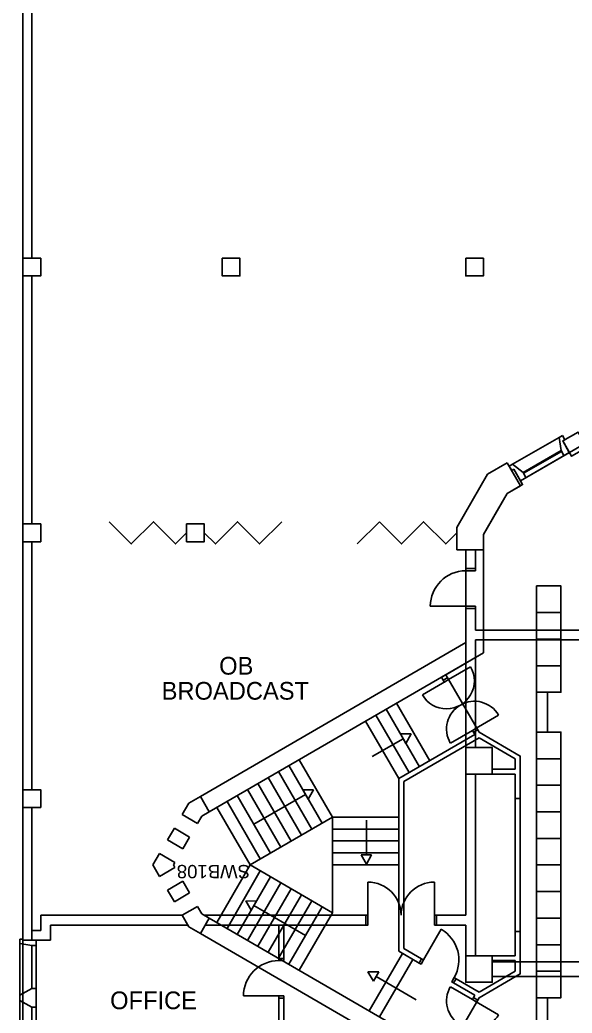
# Model space of a CAD drawing. Header units: millimetres. Extents: x -242071 to 82444, y -53139 to 112036.
# Drawn here: x -86814 to -74341, y 55990 to 78419 of the extents above; entities that cross this region are included whole.
import ezdxf

# ---------------------------------------------------------------- set-up
doc = ezdxf.new("R2010")
doc.units = ezdxf.units.MM
for name, color, linetype in [('Basement 1 - Doors Windows and Openings', 7, 'Continuous'), ('Basement 1 - General', 7, 'Continuous'), ('Basement 1 - Spaces and Zones', 7, 'Continuous'), ('Basement 1 - Stairs', 7, 'Continuous'), ('Basement 1 - Structural Members', 7, 'Continuous'), ('Basement 1 - Walls', 7, 'Continuous'), ('Basement 2 - Doors Windows and Openings', 7, 'Continuous'), ('Basement 2 - General', 7, 'Continuous'), ('Basement 2 - Spaces and Zones', 7, 'Continuous'), ('Basement 2 - Structural Members', 7, 'Continuous')]:
    doc.layers.add(name, color=color, linetype=linetype)
doc.styles.add('arial', font='arial.ttf')
doc.styles.add('Text_Style_3_46e705ff-8652-4b4b-9748-3b46a130a5c2', font='freehand')

msp = doc.modelspace()

# ---------------------------------------------------------------- linework, layer by layer
at = {"layer": 'Basement 1 - Doors Windows and Openings', "color": 1, "linetype": 'Continuous'}
for p, q in [((-75688.5, 68382.8, 2700), (-74634.8, 68991.2, 2700)), ((-74634.8, 68991.2, 2700), (-74561.9, 69033.3, 2700)), ((-74592.5, 68692.4, 2700), (-74634.8, 68991.2, 2700)), ((-74561.9, 69033.3, 2700), (-74506.9, 68938.1, 2700)), ((-74554.5, 68910.6, 2700), (-74506.9, 68938.1, 2700)), ((-74404.5, 68650.8, 2700), (-74554.5, 68910.6, 2700)), ((-75450.8, 68196.8, 2700), (-74592.5, 68692.4, 2700)), ((-74582.5, 68675.1, 2700), (-75440.8, 68179.5, 2700)), ((-74592.5, 68692.4, 2700), (-74527.5, 68579.8, 2700)), ((-74404.5, 68650.8, 2700), (-74481.7, 68606.2, 2700)), ((-75508.7, 68013.2, 2700), (-74481.7, 68606.2, 2700)), ((-75688.5, 68382.8, 2700), (-75761.3, 68340.7, 2700)), ((-75761.3, 68340.7, 2700), (-75706.3, 68245.5, 2700)), ((-75658.7, 68273, 2700), (-75706.3, 68245.5, 2700)), ((-75450.8, 68196.8, 2700), (-75688.5, 68382.8, 2700)), ((-75508.7, 68013.2, 2700), (-75658.7, 68273, 2700)), ((-75450.8, 68196.8, 2700), (-75385.7, 68084.2, 2700))]:
    msp.add_line(p, q, dxfattribs=at)
at = {"layer": 'Basement 1 - Doors Windows and Openings', "color": 1, "linetype": 'Continuous', "lineweight": -3}
for p, q in [((-77131.6, 63520.3, 2700), (-76634.2, 63808.7, 2700)), ((-77179.1, 63492.7, 2700), (-77724.2, 63176.7, 2700)), ((-76002.1, 62718.7, 2700), (-76547.1, 62402.7, 2700)), ((-76594.7, 62375.1, 2700), (-77092.1, 62086.6, 2700)), ((-77699.1, 57192.3, 2700), (-77299.1, 57885.2, 2700)), ((-76594.7, 56297.5, 2700), (-77092.1, 56585.9, 2700)), ((-76002.1, 55953.9, 2700), (-76547.1, 56269.9, 2700))]:
    msp.add_line(p, q, dxfattribs=at)
at = {"layer": 'Basement 1 - Doors Windows and Openings', "color": 1, "linetype": 'Continuous', "lineweight": -3, "elevation": 2700}
for points in [[(-77156.7, 63563.5), (-77131.6, 63520.3), (-77226.7, 63465.1), (-77251.8, 63508.3), (-77156.7, 63563.5)], [(-76474.5, 62387), (-76569.6, 62331.8), (-76594.7, 62375.1), (-76499.6, 62430.2), (-76474.5, 62387)], [(-77742.5, 57217.3), (-77699.1, 57192.3), (-77754.2, 57097.1), (-77797.5, 57122.1), (-77742.5, 57217.3)], [(-77006.3, 56792.3), (-76963, 56767.3), (-77018, 56672.1), (-77061.3, 56697.1), (-77006.3, 56792.3)], [(-76474.5, 56285.6), (-76569.6, 56340.7), (-76594.7, 56297.5), (-76499.6, 56242.3), (-76474.5, 56285.6)]]:
    msp.add_lwpolyline(points, dxfattribs=at)
at = {"layer": 'Basement 1 - Doors Windows and Openings', "color": 1, "linetype": 'Continuous', "lineweight": -3}
for centre, radius, start, end in [((-77179.1, 63492.7, 2700), 630, 210.1073, 30.10799), ((-76547.1, 62402.7, 2700), 630, 30.10673, 210.10626), ((-77699.1, 57192.3, 2700), 800, 329.99986, 59.99998), ((-76547.1, 56269.9, 2700), 630, 149.89354, 329.89345)]:
    msp.add_arc(centre, radius, start, end, dxfattribs=at)
at = {"layer": 'Basement 1 - Spaces and Zones', "color": 10, "linetype": 'Continuous', "elevation": 2700}
msp.add_lwpolyline([(-60769, 55036.3), (-60769, 56936.3), (-61169, 56936.3), (-61169, 61736.3), (-60769, 61736.3), (-60769, 63636.3), (-61428.9, 63636.3), (-66794.4, 72929.6), (-67101.8, 72752.1), (-67151.8, 72838.7), (-75508.7, 68013.2), (-75458.7, 67926.6), (-75809.4, 67724), (-76344.4, 66797.3), (-76344.4, 64127), (-77196.8, 63632.7), (-76444.4, 62335.1), (-75514.4, 61795.8), (-75514.4, 56876.8), (-76444.4, 56337.5), (-77196.8, 55039.9)], dxfattribs=at)
at = {"layer": 'Basement 1 - Stairs', "color": 7, "linetype": 'Continuous'}
for p, q in [((-77788.9, 61555.4, 2700), (-78541.3, 62853.1, 2700)), ((-77556.2, 61690.4, 2700), (-78308.6, 62988, 2700)), ((-78254.4, 61285.6, 2700), (-79006.8, 62583.2, 2700)), ((-78021.7, 61420.5, 2700), (-78774.1, 62718.1, 2700)), ((-78156.2, 62187.1, 2700), (-78854.4, 61782.2, 2700)), ((-78215.6, 62293.6, 2700), (-77977.9, 62293.6, 2700)), ((-78215.6, 62293.6, 2700), (-78096.7, 62080.5, 2700)), ((-77977.9, 62293.6, 2700), (-78096.7, 62080.5, 2700)), ((-79754.4, 60415.8, 2700), (-80506.8, 61713.5, 2700)), ((-79987.1, 60280.9, 2700), (-80739.5, 61578.5, 2700)), ((-80452.5, 60011, 2700), (-81205, 61308.6, 2700)), ((-80219.8, 60145.9, 2700), (-80972.2, 61443.6, 2700)), ((-80918, 59741.1, 2700), (-81670.4, 61038.8, 2700)), ((-80685.3, 59876.1, 2700), (-81437.7, 61173.7, 2700)), ((-80422.8, 61036.2, 2700), (-80303.9, 60823.1, 2700)), ((-80422.8, 61036.2, 2700), (-80185, 61036.2, 2700)), ((-80185, 61036.2, 2700), (-80303.9, 60823.1, 2700)), ((-81150.7, 59606.2, 2700), (-81903.1, 60903.8, 2700)), ((-81526.9, 60255, 2700), (-80363.3, 60929.7, 2700)), ((-81616.2, 59336.3, 2700), (-82368.6, 60633.9, 2700)), ((-81383.4, 59471.2, 2700), (-82135.9, 60768.9, 2700)), ((-79754.4, 60415.8, 2700), (-81616.2, 59336.3, 2700)), ((-79754.4, 60415.8, 2700), (-79754.4, 58256.8, 2700)), ((-78254.4, 60415.8, 2700), (-79754.4, 60415.8, 2700)), ((-78988.3, 59568.1, 2700), (-78988.3, 60348.8, 2700)), ((-78254.4, 60146.8, 2700), (-79754.4, 60146.8, 2700)), ((-78254.4, 59877.8, 2700), (-79754.4, 59877.8, 2700)), ((-78254.4, 59608.8, 2700), (-79754.4, 59608.8, 2700)), ((-78869.4, 59568.1, 2700), (-79107.2, 59568.1, 2700)), ((-79107.2, 59568.1, 2700), (-78988.3, 59355, 2700)), ((-78869.4, 59568.1, 2700), (-78988.3, 59355, 2700)), ((-81616.2, 59336.3, 2700), (-82368.6, 58038.7, 2700)), ((-79754.4, 58256.8, 2700), (-81616.2, 59336.3, 2700)), ((-78254.4, 59339.8, 2700), (-79754.4, 59339.8, 2700)), ((-81383.4, 59201.4, 2700), (-82135.9, 57903.7, 2700)), ((-81150.7, 59066.4, 2700), (-81903.1, 57768.8, 2700)), ((-80918, 58931.5, 2700), (-81670.4, 57633.8, 2700)), ((-80685.3, 58796.5, 2700), (-81437.7, 57498.9, 2700)), ((-80452.5, 58661.6, 2700), (-81205, 57364, 2700)), ((-81586.6, 58314.7, 2700), (-81711.3, 58524.5, 2700)), ((-81467.3, 58520.4, 2700), (-81711.3, 58524.5, 2700)), ((-81586.6, 58314.7, 2700), (-81467.3, 58520.4, 2700)), ((-80363.3, 57742.9, 2700), (-81526.9, 58417.6, 2700)), ((-80219.8, 58526.7, 2700), (-80972.2, 57229, 2700)), ((-79987.1, 58391.7, 2700), (-80739.5, 57094.1, 2700)), ((-79754.4, 58256.8, 2700), (-80506.8, 56959.1, 2700)), ((-78171.7, 57339.1, 2700), (-78924.2, 56041.5, 2700)), ((-77939, 57204.2, 2700), (-78691.4, 55906.5, 2700)), ((-78709.4, 56921.3, 2700), (-78953.4, 56925.4, 2700)), ((-78828.7, 56715.6, 2700), (-78953.4, 56925.4, 2700)), ((-78828.7, 56715.6, 2700), (-78709.4, 56921.3, 2700)), ((-77861.4, 56292.2, 2700), (-78769.1, 56818.5, 2700))]:
    msp.add_line(p, q, dxfattribs=at)
at = {"layer": 'Basement 1 - Stairs', "color": 7, "linetype": 'Continuous', "elevation": 2700}
for points in [[(-75144.4, 65636.3), (-75144.4, 65036.3), (-74594.4, 65036.3), (-74594.4, 65636.3), (-75144.4, 65636.3)], [(-75144.4, 65036.3), (-75144.4, 64436.3), (-74594.4, 64436.3), (-74594.4, 65036.3), (-75144.4, 65036.3)], [(-75144.4, 64436.3), (-75144.4, 63836.3), (-74594.4, 63836.3), (-74594.4, 64436.3), (-75144.4, 64436.3)], [(-75144.4, 63836.3), (-75144.4, 63236.3), (-74594.4, 63236.3), (-74594.4, 63836.3), (-75144.4, 63836.3)], [(-75144.4, 63236.3), (-74894.4, 63236.3), (-74894.4, 62336.3), (-75144.4, 62336.3), (-75144.4, 63236.3)], [(-75144.4, 62336.3), (-74594.4, 62336.3), (-74594.4, 61736.3), (-75144.4, 61736.3), (-75144.4, 62336.3)], [(-75144.4, 61736.3), (-74594.4, 61736.3), (-74594.4, 61136.3), (-75144.4, 61136.3), (-75144.4, 61736.3)], [(-75144.4, 61136.3), (-74594.4, 61136.3), (-74594.4, 60536.3), (-75144.4, 60536.3), (-75144.4, 61136.3)], [(-75144.4, 60536.3), (-74594.4, 60536.3), (-74594.4, 59936.3), (-75144.4, 59936.3), (-75144.4, 60536.3)], [(-75144.4, 59936.3), (-74594.4, 59936.3), (-74594.4, 59336.3), (-75144.4, 59336.3), (-75144.4, 59936.3)], [(-75144.4, 59336.3), (-74594.4, 59336.3), (-74594.4, 58736.3), (-75144.4, 58736.3), (-75144.4, 59336.3)], [(-75144.4, 58736.3), (-74594.4, 58736.3), (-74594.4, 58136.3), (-75144.4, 58136.3), (-75144.4, 58736.3)], [(-75144.4, 58136.3), (-74594.4, 58136.3), (-74594.4, 57536.3), (-75144.4, 57536.3), (-75144.4, 58136.3)], [(-75144.4, 57536.3), (-74594.4, 57536.3), (-74594.4, 56936.3), (-75144.4, 56936.3), (-75144.4, 57536.3)], [(-75144.4, 56936.3), (-74594.4, 56936.3), (-74594.4, 56336.3), (-75144.4, 56336.3), (-75144.4, 56936.3)], [(-75144.4, 55436.3), (-74894.4, 55436.3), (-74894.4, 56336.3), (-75144.4, 56336.3), (-75144.4, 55436.3)]]:
    msp.add_lwpolyline(points, dxfattribs=at)
at = {"layer": 'Basement 1 - Structural Members', "color": 4, "linetype": 'Continuous'}
for p, q in [((-76249.3, 68162.8, 2700), (-75807.7, 68417.7, 2700)), ((-75807.7, 68417.7, 2700), (-75507.7, 67898.1, 2700)), ((-75658.7, 68273, 2700), (-75707.7, 68244.6, 2700)), ((-75458.7, 67926.6, 2700), (-75658.7, 68273, 2700)), ((-76249.4, 68162.8, 2700), (-76596.9, 67560.9, 2700)), ((-75507.7, 67898.1, 2700), (-75809.3, 67724, 2700)), ((-75507.7, 67898.1, 2700), (-75458.7, 67926.6, 2700)), ((-76596.9, 67560.9, 2700), (-76944.4, 66959, 2700)), ((-75809.4, 67724, 2700), (-76076.8, 67260.7, 2700)), ((-76076.8, 67260.7, 2700), (-76344.4, 66797.3, 2700)), ((-76944.4, 66959, 2700), (-76944.4, 66449, 2700)), ((-76344.4, 66449, 2700), (-76344.4, 66797.3, 2700)), ((-76944.4, 66449, 2700), (-76344.4, 66449, 2700)), ((-76744.4, 66449, 2700), (-76744.4, 64357.4, 2700)), ((-76344.4, 66449, 2700), (-76344.4, 64127, 2700)), ((-82736.1, 60883.2, 2700), (-76744.4, 64357.4, 2700)), ((-82535.4, 60537.2, 2700), (-76344.4, 64127, 2700)), ((-82995.6, 60732.7, 2700), (-82736.1, 60883.2, 2700)), ((-82535.4, 60537.2, 2700), (-82736.1, 60883.2, 2700)), ((-82995.6, 60732.7, 2700), (-83146.6, 60473.5, 2700)), ((-82801, 60272.2, 2700), (-83146.6, 60473.5, 2700)), ((-82703.3, 60439.8, 2700), (-82801, 60272.2, 2700)), ((-82703.3, 60439.8, 2700), (-82535.4, 60537.2, 2700)), ((-83325.3, 60166.8, 2700), (-83478.8, 59903.2, 2700)), ((-82979.7, 59965.4, 2700), (-83325.3, 60166.8, 2700)), ((-83478.8, 59903.2, 2700), (-83133.2, 59701.9, 2700)), ((-82979.7, 59965.4, 2700), (-83133.2, 59701.9, 2700)), ((-83657.5, 59596.5, 2700), (-83809.1, 59336.3, 2700)), ((-83311.9, 59395.1, 2700), (-83657.5, 59596.5, 2700)), ((-83657.5, 59076.1, 2700), (-83809.1, 59336.3, 2700)), ((-83311.9, 59277.4, 2700), (-83657.5, 59076.1, 2700)), ((-83311.9, 59395.1, 2700), (-83346.2, 59336.3, 2700)), ((-83311.9, 59277.4, 2700), (-83346.2, 59336.3, 2700)), ((-83478.8, 58769.3, 2700), (-83133.2, 58970.7, 2700)), ((-83325.3, 58505.8, 2700), (-83478.8, 58769.3, 2700)), ((-82979.7, 58707.2, 2700), (-83133.2, 58970.7, 2700)), ((-82979.7, 58707.2, 2700), (-83325.3, 58505.8, 2700)), ((-82801, 58400.4, 2700), (-83146.6, 58199.1, 2700)), ((-82703.3, 58232.7, 2700), (-82801, 58400.4, 2700)), ((-82995.6, 57939.8, 2700), (-83146.6, 58199.1, 2700)), ((-82535.4, 58135.4, 2700), (-82736.1, 57789.4, 2700)), ((-82703.3, 58232.7, 2700), (-82535.4, 58135.4, 2700)), ((-82535.4, 58135.4, 2700), (-76344.4, 54545.6, 2700)), ((-82995.6, 57939.8, 2700), (-82736.1, 57789.4, 2700)), ((-82736.1, 57789.4, 2700), (-76744.4, 54315.2, 2700))]:
    msp.add_line(p, q, dxfattribs=at)
at = {"layer": 'Basement 1 - Structural Members', "color": 4, "linetype": 'Continuous', "elevation": 2700}
for points in [[(-74008.1, 68764.1), (-74208.1, 69110.5), (-74554.5, 68910.5), (-74354.5, 68564.1), (-74008.1, 68764.1)], [(-76744.4, 61386.3), (-76144.4, 61386.3), (-76144.4, 61986.3), (-76744.4, 61986.3), (-76744.4, 61386.3)], [(-76744.4, 57286.3), (-76144.4, 57286.3), (-76144.4, 56686.3), (-76744.4, 56686.3), (-76744.4, 57286.3)]]:
    msp.add_lwpolyline(points, dxfattribs=at)
at = {"layer": 'Basement 1 - Walls', "color": 3, "linetype": 'Continuous'}
for p, q in [((-77196.8, 63632.7), (-77292, 63577.5)), ((-77251.8, 63508.3), (-77292, 63577.5)), ((-77251.8, 63508.3), (-77156.7, 63563.5)), ((-77156.7, 63563.5), (-77196.8, 63632.7)), ((-76569.6, 62331.8), (-76474.5, 62387)), ((-76444.4, 62335.1), (-76474.5, 62387)), ((-78254.4, 61285.6), (-76539.5, 62279.9)), ((-78144.4, 61222.2), (-76444.4, 62207.9)), ((-76539.5, 62279.9), (-76569.6, 62331.8)), ((-75514.4, 61795.8), (-76444.4, 62335.1)), ((-75624.4, 61732.4), (-76444.4, 62207.9)), ((-75624.4, 61732.4), (-75624.4, 61496.3)), ((-75514.4, 61795.8), (-75514.4, 60836.3)), ((-76144.4, 61496.3), (-75624.4, 61496.3)), ((-76144.4, 61386.3), (-76144.4, 61496.3)), ((-78254.4, 61285.6), (-78254.4, 57387)), ((-76144.4, 61386.3), (-75624.4, 61386.3)), ((-75624.4, 61386.3), (-75624.4, 60836.3)), ((-78144.4, 61222.2), (-78144.4, 57450.4)), ((-75514.4, 60836.3), (-75624.4, 60836.3)), ((-75624.4, 60836.3), (-75624.4, 57836.3)), ((-75514.4, 60836.3), (-75514.4, 57836.3)), ((-75624.4, 57836.3), (-75624.4, 57286.3)), ((-75624.4, 57836.3), (-75514.4, 57836.3)), ((-75514.4, 57836.3), (-75514.4, 56876.8)), ((-78144.4, 57450.4), (-77742.3, 57217.2)), ((-78254.4, 57387), (-77797.5, 57122.1)), ((-77742.3, 57217.2), (-77797.5, 57122.1)), ((-76144.4, 57286.3), (-75624.4, 57286.3)), ((-76144.4, 57176.3), (-76144.4, 57286.3)), ((-76144.4, 57176.3), (-75624.4, 57176.3)), ((-75624.4, 56940.1), (-75624.4, 57176.3)), ((-75624.4, 57176.3), (-75624.4, 56940.1)), ((-76962.8, 56767.2), (-77018, 56672.1)), ((-76962.8, 56767.2), (-76444.4, 56464.7)), ((-75624.4, 56940.1), (-76444.4, 56464.7)), ((-75514.4, 56876.8), (-76444.4, 56337.5)), ((-77018, 56672.1), (-76539.5, 56392.7)), ((-76539.5, 56392.7), (-76569.6, 56340.8)), ((-76569.6, 56340.8), (-76474.5, 56285.6)), ((-76444.4, 56337.5), (-76474.5, 56285.6))]:
    msp.add_line(p, q, dxfattribs=at)
at = {"layer": 'Basement 2 - Doors Windows and Openings', "color": 2, "linetype": 'Continuous'}
for p, q in [((-78694.4, 67086.3), (-79194.4, 66586.3)), ((-76744.4, 65178.2), (-77544.4, 65178.2)), ((-78953.4, 58949.1), (-78953.4, 58199.1)), ((-77453.4, 58199.1), (-77453.4, 58949.1)), ((-80964.4, 56377.7), (-81764.4, 56377.7))]:
    msp.add_line(p, q, dxfattribs=at)
at = {"layer": 'Basement 2 - Doors Windows and Openings', "color": 1, "linetype": 'Continuous'}
for p, q in [((-86544.4, 57518.1), (-86544.4, 56549.8)), ((-86544.4, 56122.8), (-86544.4, 55154.5))]:
    msp.add_line(p, q, dxfattribs=at)
at = {"layer": 'Basement 2 - Doors Windows and Openings', "color": 2, "linetype": 'Continuous'}
for points in [[(-83049.5, 66836.3), (-83299.5, 66586.3), (-83799.5, 67086.3), (-84299.5, 66586.3), (-84799.5, 67086.3)], [(-82649.5, 66836.3), (-82399.5, 66586.3), (-81899.5, 67086.3), (-81399.5, 66586.3), (-80899.5, 67086.3)], [(-76944.4, 66836.3), (-77194.4, 66586.3), (-77694.4, 67086.3), (-78194.4, 66586.3), (-78694.4, 67086.3)], [(-76744.4, 65978.2), (-76744.4, 66028.2), (-76524.4, 66028.2), (-76524.4, 65978.2), (-76744.4, 65978.2)], [(-76744.4, 65128.2), (-76744.4, 65178.2), (-76524.4, 65178.2), (-76524.4, 65128.2), (-76744.4, 65128.2)], [(-79003.4, 57979.1), (-79003.4, 58199.1), (-78953.4, 58199.1), (-78953.4, 57979.1), (-79003.4, 57979.1)], [(-77453.4, 57979.1), (-77453.4, 58199.1), (-77403.4, 58199.1), (-77403.4, 57979.1), (-77453.4, 57979.1)], [(-80964.4, 57177.7), (-80964.4, 57227.7), (-80854.4, 57227.7), (-80854.4, 57177.7), (-80964.4, 57177.7)], [(-80964.4, 56327.7), (-80964.4, 56377.7), (-80854.4, 56377.7), (-80854.4, 56327.7), (-80964.4, 56327.7)]]:
    msp.add_lwpolyline(points, dxfattribs=at)
for centre, radius, start, end in [((-76744.4, 65178.2), 800, 90, 180), ((-78953.4, 58199.1), 750, 0, 90), ((-77453.4, 58199.1), 750, 90, 180), ((-80964.4, 56377.7), 800, 90, 180)]:
    msp.add_arc(centre, radius, start, end, dxfattribs=at)
at = {"layer": 'Basement 2 - Spaces and Zones', "color": 1, "linetype": 'Continuous'}
for points in [[(45655.6, 112036.3), (21255.6, 112036.3), (21255.6, 110536.3), (-26344.4, 110536.3), (-26344.4, 112036.3), (-50744.4, 112036.3), (-52244.4, 110536.3), (-52244.4, 79038.5), (-86744.4, 79036.3), (-86744.4, 40636.3), (-52244.4, 40636.3), (-52244.4, 36486.3), (-49294.4, 36386.3), (-49294.4, 31736.3), (-36794.4, 31736.3), (-36794.4, 33386.3), (-24944.4, 33386.3), (-24944.4, 36486.3), (47005.6, 36486.3)], [(-52219.1, 95169.9), (-52192.6, 79038.5), (-86744.4, 79036.3), (-86744.4, 40636.3), (-52244.4, 40636.3), (-52244.4, 36486.3), (-49294.4, 36386.3), (-49294.4, 31736.3), (-36794.4, 31736.3), (-36794.4, 33386.3), (-24944.4, 33386.3), (-24944.4, 36486.3), (6143.3, 36486.3)]]:
    msp.add_lwpolyline(points, dxfattribs=at)
at = {"layer": 'Basement 2 - Structural Members', "color": 4, "linetype": 'Continuous'}
for p, q in [((-86744.4, 73036.3), (-86744.4, 78636.3)), ((-86544.4, 73036.3), (-86544.4, 78636.3)), ((-86744.4, 67036.3), (-86744.4, 72636.3)), ((-86544.4, 67036.3), (-86544.4, 72636.3)), ((-76249.3, 68162.8), (-75807.7, 68417.7)), ((-75807.7, 68417.7), (-75507.7, 67898.1)), ((-76249.4, 68162.8), (-76596.9, 67560.9)), ((-75507.7, 67898.1), (-75809.3, 67724)), ((-76596.9, 67560.9), (-76944.4, 66959)), ((-75809.4, 67724), (-76076.9, 67260.7)), ((-76076.9, 67260.7), (-76344.4, 66797.3)), ((-76944.4, 66959), (-76944.4, 66449)), ((-86744.4, 61036.3), (-86744.4, 66636.3)), ((-86544.4, 61036.3), (-86544.4, 66636.3)), ((-76344.4, 66449), (-76344.4, 66797.3)), ((-76944.4, 66449), (-76344.4, 66449)), ((-76744.4, 66028.2), (-76744.4, 66449)), ((-76524.4, 66449), (-76744.4, 66449)), ((-76524.4, 66028.2), (-76524.4, 66449)), ((-76744.4, 66028.2), (-76524.4, 66028.2)), ((-76744.4, 61986.3), (-76744.4, 65128.2)), ((-76744.4, 65128.2), (-76524.4, 65128.2)), ((-76524.4, 64636.3), (-76524.4, 65128.2)), ((-62206.5, 64636.3), (-76524.4, 64636.3)), ((-76524.4, 61986.3), (-76524.4, 64416.3)), ((-62079.4, 64416.3), (-76524.4, 64416.3)), ((-76524.4, 61986.3), (-76744.4, 61986.3)), ((-76524.4, 61386.3), (-76744.4, 61386.3)), ((-76744.4, 58199.1), (-76744.4, 61386.3)), ((-76524.4, 57286.3), (-76524.4, 61386.3)), ((-82995.6, 60732.7), (-82736.1, 60883.2)), ((-82535.4, 60537.2), (-82736.1, 60883.2)), ((-86744.4, 57636.3), (-86744.4, 60636.3)), ((-86544.2, 57636.3), (-86544.2, 60636.3)), ((-82995.6, 60732.7), (-83146.6, 60473.5)), ((-82801, 60272.2), (-83146.6, 60473.5)), ((-82703.3, 60439.8), (-82801, 60272.2)), ((-82703.3, 60439.8), (-82535.4, 60537.2)), ((-82801, 58400.4), (-83146.6, 58199.1)), ((-82703.3, 58232.7), (-82801, 58400.4)), ((-86344.4, 58199.1), (-86344.4, 57856.3)), ((-83146.6, 58199.1), (-86344.4, 58199.1)), ((-83146.6, 58199.1), (-83018.4, 57979.1)), ((-82995.6, 57939.8), (-83146.6, 58199.1)), ((-82535.4, 58135.4), (-82736.1, 57789.4)), ((-82703.3, 58232.7), (-82535.4, 58135.4)), ((-82535.4, 58135.4), (-82645.2, 58199.1)), ((-82645.2, 58199.1), (-79003.4, 58199.1)), ((-82626.1, 57979.1), (-82535.4, 58135.4)), ((-79003.4, 58199.1), (-79003.4, 57979.1)), ((-77403.4, 58199.1), (-76744.4, 58199.1)), ((-77403.4, 58199.1), (-77403.4, 57979.1)), ((-86124.4, 57979.1), (-86124.4, 57636.3)), ((-83018.4, 57979.1), (-86124.4, 57979.1)), ((-82995.6, 57939.8), (-82736.1, 57789.4)), ((-82626.1, 57979.1), (-79003.4, 57979.1)), ((-80964.4, 57227.7), (-80964.4, 57979.1)), ((-80854.4, 57227.7), (-80854.4, 57979.1)), ((-77403.4, 57979.1), (-76744.4, 57979.1)), ((-76744.4, 57286.3), (-76744.4, 57979.1)), ((-86744.4, 57659.6), (-86814.3, 57659.6)), ((-86814.3, 57659.6), (-86814.3, 57560.3)), ((-86544.2, 57856.3), (-86344.4, 57856.3)), ((-86544.2, 57856.3), (-86544.2, 57636.3)), ((-86814.3, 57560.3), (-86812.2, 56395.1)), ((-86544.4, 57518.1), (-86814.3, 57560.3)), ((-86544.2, 57636.3), (-86744.4, 57636.3)), ((-86544.4, 57518.1), (-86444.2, 57518.1)), ((-86544.2, 57636.3), (-86124.4, 57636.3)), ((-86444.2, 57636.3), (-86444.2, 57518.1)), ((-86444.2, 57518.1), (-86443.6, 56549.8)), ((-80964.4, 57227.7), (-80854.4, 57227.7)), ((-76524.4, 57286.3), (-76744.4, 57286.3)), ((-76144.4, 57151.3), (-59544.4, 57151.3)), ((-76144.4, 56821.3), (-59544.4, 56821.3)), ((-86812.2, 56395.1), (-86544.4, 56549.8)), ((-86544.4, 56549.8), (-86443.6, 56549.8)), ((-86443.6, 56549.8), (-86443.6, 56303.4)), ((-86812.2, 56336.3), (-86812.2, 56395.1)), ((-86812.2, 56336.3), (-86812.2, 56277.5)), ((-86443.6, 56122.8), (-86443.6, 56369.2)), ((-80964.4, 56327.7), (-80854.4, 56327.7)), ((-80964.4, 54746.3), (-80964.4, 56327.7)), ((-80854.4, 55706.3), (-80854.4, 56327.7)), ((-86812.2, 56277.5), (-86814.3, 55112.3)), ((-86812.2, 56277.5), (-86544.4, 56122.8)), ((-86544.4, 56122.8), (-86443.6, 56122.8)), ((-86443.6, 56122.8), (-86444.2, 55154.5))]:
    msp.add_line(p, q, dxfattribs=at)
at = {"layer": 'Basement 2 - Structural Members', "color": 4, "linetype": 'Continuous', "lineweight": -3}
msp.add_line((-86744.4, 78636.3), (-86744.4, 73036.3), dxfattribs=at)
at = {"layer": 'Basement 2 - Structural Members', "color": 4, "linetype": 'Continuous'}
for points in [[(-86744.4, 73036.3), (-86344.4, 73036.3), (-86344.4, 72636.3), (-86744.4, 72636.3), (-86744.4, 73036.3)], [(-82244.4, 73036.3), (-81844.4, 73036.3), (-81844.4, 72636.3), (-82244.4, 72636.3), (-82244.4, 73036.3)], [(-76744.4, 73036.3), (-76344.4, 73036.3), (-76344.4, 72636.3), (-76744.4, 72636.3), (-76744.4, 73036.3)], [(-86744.4, 67036.3), (-86344.4, 67036.3), (-86344.4, 66636.3), (-86744.4, 66636.3), (-86744.4, 67036.3)], [(-83049.5, 67036.3), (-82649.5, 67036.3), (-82649.5, 66636.3), (-83049.5, 66636.3), (-83049.5, 67036.3)], [(-76744.4, 61386.3), (-76144.4, 61386.3), (-76144.4, 61986.3), (-76744.4, 61986.3), (-76744.4, 61386.3)], [(-86744.4, 61036.3), (-86344.4, 61036.3), (-86344.4, 60636.3), (-86744.4, 60636.3), (-86744.4, 61036.3)], [(-76744.4, 57286.3), (-76144.4, 57286.3), (-76144.4, 56686.3), (-76744.4, 56686.3), (-76744.4, 57286.3)]]:
    msp.add_lwpolyline(points, dxfattribs=at)

# ---------------------------------------------------------------- texts
at = {"layer": 'Basement 1 - General', "color": 3, "linetype": 'Continuous', "style": 'arial'}
msp.add_text('SWB108', height=300, rotation=180, dxfattribs=at).set_placement((-81616.2, 59336.3, 2700))
at = {"layer": 'Basement 2 - General', "color": 2, "linetype": 'Continuous', "lineweight": -3, "char_height": 400, "attachment_point": 2, "style": 'Text_Style_3_46e705ff-8652-4b4b-9748-3b46a130a5c2'}
for s, insert in [('OB', (-81926.7, 64034.1, -2700)), ('BROADCAST', (-81947.7, 63468.9, -2700)), ('OFFICE', (-83794.9, 56479, -2700))]:
    msp.add_mtext(s, dxfattribs=dict(at, insert=insert))

doc.saveas('drawing.dxf')
